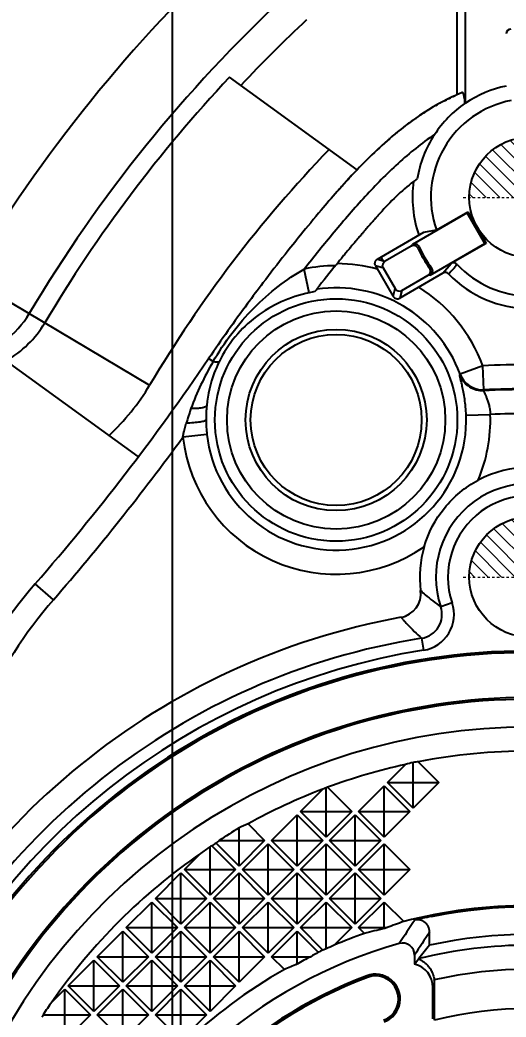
# Model space of a CAD drawing. Header units: millimetres. Extents: x 2089 to 2530, y 1631 to 2074.
# Drawn here: x 2227.1 to 2247.33, y 1932.91 to 1974.38 of the extents above; entities that cross this region are included whole.
import ezdxf

# ---------------------------------------------------------------- set-up
doc = ezdxf.new("R2010")
doc.units = ezdxf.units.MM
doc.linetypes.add('CENTER', pattern=[0.6, 0.375, -0.075, 0.075, -0.075])
doc.linetypes.add('HIDDEN', pattern=[0.2, 0.1, -0.1])
doc.layers.add('DEFAULT_2', color=8, linetype='HIDDEN')
doc.layers.add('epin', color=13, linetype='Continuous', lineweight=9)
doc.styles.get("Standard").update_dxf_attribs({"font": 'arial.ttf'})
doc.styles.add('TXT05', font='txt.shx', dxfattribs={"width": 0.5, "bigfont": 'gbcbig.shx'})
doc.dimstyles.new('副本 ISO-25-1', dxfattribs={"dimtxt": 5, "dimasz": 5, "dimexe": 0, "dimexo": 0, "dimgap": 0, "dimtad": 1, "dimtxsty": 'Standard', "dimcen": 0, "dimclrd": 4, "dimclre": 4, "dimclrt": 6, "dimazin": 0, "dimtfac": 1, "dimtofl": 0, "dimtmove": 0, "dimatfit": 3, "dimfxl": 0, "dimarcsym": 0})

# ---------------------------------------------------------------- blocks, each defined once
blk = doc.blocks.new('*D100')
at = {"color": 4, "linetype": 'Continuous', "lineweight": -2, "transparency": 16777216}
for p, q in [((2153.301, 1971.772), (2153.301, 2040.488)), ((2158.301, 2040.488), (2338.301, 2040.488)), ((2343.301, 1971.772), (2343.301, 2040.488))]:
    blk.add_line(p, q, dxfattribs=at)
at = {"color": 4, "transparency": 16777216}
for points in [[(2158.301, 2041.321), (2158.301, 2039.655), (2153.301, 2040.488)], [(2338.301, 2041.321), (2338.301, 2039.655), (2343.301, 2040.488)]]:
    blk.add_solid(points, dxfattribs=at)
at = {"layer": 'Defpoints', "color": 0, "transparency": 16777216}
for p in [(2343.301, 2040.488), (2153.301, 1971.772), (2343.301, 1971.772)]:
    blk.add_point(p, dxfattribs=at)
at = {"color": 6, "transparency": 16777216, "insert": (2234.566, 2043.041), "char_height": 5, "attachment_point": 5}
blk.add_mtext('190', dxfattribs=at)
blk = doc.blocks.new('epin_ejp_5')
at = {"layer": 'epin'}
h = blk.add_hatch(dxfattribs=at)
h.set_pattern_fill('_ANSI31', color=123, scale=0.125, angle=90, style=0)
h.set_pattern_definition([(135, (997.232, -920.25403), (-0.280633, -0.280633), [])])
h.paths.add_polyline_path([(0, 2.5, 0.414214), (-2.5, 0), (0, 0)])
h.paths.add_polyline_path([(2.5, 0), (0, 0), (0, -2.5, 0.414214)])
at = {"layer": 'epin', "color": 1, "linetype": 'CENTER', "ltscale": 0.155494}
for p, q in [((0, -2.75), (0, 2.75)), ((-2.75, 0), (2.75, 0))]:
    blk.add_line(p, q, dxfattribs=at)
at = {"layer": 'epin'}
blk.add_circle((0, 0), 2.5, dxfattribs=at)
at = {"layer": 'epin', "color": 6, "style": 'TXT05', "width": 0.5}
blk.add_text('%%c5', height=1.75, dxfattribs=at).set_placement((0.1, 0.25))
blk = doc.blocks.new('*D82')
at = {"color": 4, "linetype": 'Continuous', "lineweight": -2, "transparency": 16777216}
blk.add_line((2248.301, 2000.77), (2248.301, 2021.007), dxfattribs=at)
at = {"layer": 'Defpoints', "color": 0, "transparency": 16777216}
for p in [(2248.301, 2017.746), (2248.301, 2000.77), (2248.301, 1863.577)]:
    blk.add_point(p, dxfattribs=at)
at = {"color": 6, "transparency": 16777216, "insert": (2245.748, 2019.376), "char_height": 5, "attachment_point": 5, "rotation": 90}
blk.add_mtext('0', dxfattribs=at)
blk = doc.blocks.new('*D94')
at = {"color": 4, "linetype": 'Continuous', "lineweight": -2, "transparency": 16777216}
blk.add_line((2206.838, 1939.577), (2141.555, 1939.577), dxfattribs=at)
at = {"layer": 'Defpoints', "color": 0, "transparency": 16777216}
for p in [(2148.673, 1939.577), (2206.838, 1939.577), (2248.301, 1863.577)]:
    blk.add_point(p, dxfattribs=at)
at = {"color": 6, "transparency": 16777216, "insert": (2145.114, 1942.13), "char_height": 5, "attachment_point": 5}
blk.add_mtext('76', dxfattribs=at)
blk = doc.blocks.new('*D95')
at = {"color": 4, "linetype": 'Continuous', "lineweight": -2, "transparency": 16777216}
blk.add_line((2222.617, 1970.577), (2138.097, 1970.577), dxfattribs=at)
at = {"layer": 'Defpoints', "color": 0, "transparency": 16777216}
for p in [(2148.673, 1970.577), (2222.617, 1970.577), (2248.301, 1863.577)]:
    blk.add_point(p, dxfattribs=at)
at = {"color": 6, "transparency": 16777216, "insert": (2143.385, 1973.13), "char_height": 5, "attachment_point": 5}
blk.add_mtext('107', dxfattribs=at)
blk = doc.blocks.new('*D96')
at = {"color": 4, "linetype": 'Continuous', "lineweight": -2, "transparency": 16777216}
blk.add_line((2175.173, 1993.577), (2138.114, 1993.577), dxfattribs=at)
at = {"layer": 'Defpoints', "color": 0, "transparency": 16777216}
for p in [(2148.673, 1993.577), (2175.173, 1993.577), (2248.301, 1863.577)]:
    blk.add_point(p, dxfattribs=at)
at = {"color": 6, "transparency": 16777216, "insert": (2143.393, 1996.132), "char_height": 5, "attachment_point": 5}
blk.add_mtext('130', dxfattribs=at)
blk = doc.blocks.new('*D98')
at = {"color": 4, "linetype": 'Continuous', "lineweight": -2, "transparency": 16777216}
blk.add_line((2213.116, 1918.755), (2213.116, 2033.658), dxfattribs=at)
at = {"layer": 'Defpoints', "color": 0, "transparency": 16777216}
for p in [(2213.116, 2016.779), (2213.116, 1918.755), (2248.301, 1863.577)]:
    blk.add_point(p, dxfattribs=at)
at = {"color": 6, "transparency": 16777216, "insert": (2210.111, 2025.218), "char_height": 5, "attachment_point": 5, "rotation": 90}
blk.add_mtext('35,18', dxfattribs=at)
blk = doc.blocks.new('*D146')
at = {"color": 4, "linetype": 'Continuous', "lineweight": -2, "transparency": 16777216}
blk.add_line((2233.454, 1916.751), (2233.454, 2033.218), dxfattribs=at)
at = {"layer": 'Defpoints', "color": 0, "transparency": 16777216}
for p in [(2233.454, 2016.779), (2233.454, 1916.751), (2248.301, 1863.577)]:
    blk.add_point(p, dxfattribs=at)
at = {"color": 6, "transparency": 16777216, "insert": (2230.449, 2024.998), "char_height": 5, "attachment_point": 5, "rotation": 90}
blk.add_mtext('14,85', dxfattribs=at)
blk = doc.blocks.new('*D147')
at = {"color": 4, "linetype": 'Continuous', "lineweight": -2, "transparency": 16777216}
for p, q in [((2205.584, 2006.779), (2205.584, 2023.177)), ((2207.301, 1996.779), (2205.584, 2006.779)), ((2207.301, 1942.877), (2207.301, 1996.779))]:
    blk.add_line(p, q, dxfattribs=at)
at = {"layer": 'Defpoints', "color": 0, "transparency": 16777216}
for p in [(2205.584, 2016.779), (2207.301, 1942.877), (2248.301, 1863.577)]:
    blk.add_point(p, dxfattribs=at)
at = {"color": 6, "transparency": 16777216, "insert": (2203.073, 2019.978), "char_height": 5, "attachment_point": 5, "rotation": 90}
blk.add_mtext('41', dxfattribs=at)
blk = doc.blocks.new('*D148')
at = {"color": 4, "linetype": 'Continuous', "lineweight": -2, "transparency": 16777216}
blk.add_line((2223.301, 1973.877), (2223.301, 2024.064), dxfattribs=at)
at = {"layer": 'Defpoints', "color": 0, "transparency": 16777216}
for p in [(2223.301, 2016.779), (2223.301, 1973.877), (2248.301, 1863.577)]:
    blk.add_point(p, dxfattribs=at)
at = {"color": 6, "transparency": 16777216, "insert": (2220.748, 2020.421), "char_height": 5, "attachment_point": 5, "rotation": 90}
blk.add_mtext('25', dxfattribs=at)
blk = doc.blocks.new('*D149')
at = {"color": 4, "linetype": 'Continuous', "lineweight": -2, "transparency": 16777216}
blk.add_line((2178.301, 2000.177), (2178.301, 2023.883), dxfattribs=at)
at = {"layer": 'Defpoints', "color": 0, "transparency": 16777216}
for p in [(2178.301, 2016.779), (2178.301, 2000.177), (2248.301, 1863.577)]:
    blk.add_point(p, dxfattribs=at)
at = {"color": 6, "transparency": 16777216, "insert": (2175.748, 2020.331), "char_height": 5, "attachment_point": 5, "rotation": 90}
blk.add_mtext('70', dxfattribs=at)

msp = doc.modelspace()

# ---------------------------------------------------------------- linework, layer by layer
at = {"color": 7, "linetype": 'Continuous'}
for p, q in [((2245.296, 1971.275), (2245.296, 1976.092)), ((2245.649, 1970.922), (2245.649, 1975.738)), ((2241.129, 1968.148), (2235.822, 1971.999)), ((2244.433, 1965.648), (2245.745, 1966.405)), ((2245.745, 1966.405), (2246.136, 1965.754)), ((2245.715, 1966.36), (2243.431, 1965.041)), ((2246.45, 1965.087), (2245.715, 1966.36)), ((2241.976, 1964.432), (2243.91, 1965.549)), ((2243.91, 1965.549), (2244.433, 1965.648)), ((2246.136, 1965.754), (2246.505, 1965.09)), ((2243.385, 1964.974), (2242.297, 1964.346)), ((2243.385, 1964.974), (2243.431, 1965.041)), ((2244.166, 1963.768), (2246.45, 1965.087)), ((2246.505, 1965.09), (2245.051, 1964.251)), ((2241.976, 1964.432), (2242.135, 1964.389)), ((2242.213, 1964.368), (2242.126, 1964.519)), ((2242.135, 1964.389), (2242.213, 1964.368)), ((2242.213, 1964.368), (2242.297, 1964.346)), ((2239.143, 1963.039), (2238.936, 1964.021)), ((2240.27, 1964.211), (2240.3, 1964.247)), ((2241.902, 1964.158), (2242.636, 1962.886)), ((2242.14, 1964.093), (2241.902, 1964.158)), ((2242.223, 1964.071), (2242.14, 1964.093)), ((2242.223, 1964.071), (2242.722, 1963.207)), ((2244.229, 1964.059), (2244.147, 1964.053)), ((2244.706, 1963.849), (2245.051, 1964.251)), ((2224.95, 1963.676), (2232.498, 1959.19)), ((2244.706, 1963.849), (2242.911, 1962.813)), ((2242.997, 1963.134), (2244.084, 1963.762)), ((2244.166, 1963.768), (2244.084, 1963.762)), ((2242.636, 1962.886), (2242.722, 1963.207)), ((2242.997, 1963.134), (2242.911, 1962.813)), ((2232.029, 1956.218), (2226.535, 1960.205)), ((2235.139, 1960.171), (2234.954, 1960.297)), ((2246.361, 1960.001), (2245.419, 1959.652)), ((2246.406, 1958.998), (2246.361, 1960.001)), ((2245.407, 1959.624), (2245.419, 1959.652)), ((2246.395, 1958.966), (2246.406, 1958.998)), ((2245.67, 1957.937), (2246.673, 1957.973)), ((2234.882, 1957.142), (2233.884, 1957.031)), ((2228.499, 1950.267), (2227.74, 1950.926)), ((2245.087, 1950.135), (2244.611, 1949.975)), ((2243.817, 1948.664), (2243.895, 1948.168)), ((2242.402, 1942.668), (2243.149, 1943.415)), ((2243.468, 1941.602), (2243.468, 1943.5)), ((2243.678, 1943.524), (2244.534, 1942.668)), ((2238.778, 1941.46), (2239.707, 1942.389)), ((2239.844, 1940.394), (2239.844, 1942.447)), ((2239.906, 1942.464), (2240.91, 1941.46)), ((2241.194, 1941.46), (2242.26, 1942.526)), ((2242.26, 1940.394), (2242.26, 1942.526)), ((2242.26, 1942.526), (2243.326, 1941.46)), ((2243.468, 1941.602), (2242.402, 1942.668)), ((2242.402, 1942.668), (2244.534, 1942.668)), ((2244.534, 1942.668), (2243.468, 1941.602)), ((2237.57, 1940.252), (2238.636, 1941.318)), ((2238.636, 1939.186), (2238.636, 1941.318)), ((2238.636, 1941.318), (2239.702, 1940.252)), ((2239.844, 1940.394), (2238.778, 1941.46)), ((2238.778, 1941.46), (2240.91, 1941.46)), ((2240.91, 1941.46), (2239.844, 1940.394)), ((2239.986, 1940.252), (2241.052, 1941.318)), ((2241.052, 1939.186), (2241.052, 1941.318)), ((2241.052, 1941.318), (2242.118, 1940.252)), ((2242.26, 1940.394), (2241.194, 1941.46)), ((2241.194, 1941.46), (2243.326, 1941.46)), ((2243.326, 1941.46), (2242.26, 1940.394)), ((2236.22, 1939.186), (2236.22, 1940.775)), ((2236.596, 1940.941), (2237.286, 1940.252)), ((2235.398, 1940.252), (2237.286, 1940.252)), ((2237.286, 1940.252), (2236.22, 1939.186)), ((2238.636, 1939.186), (2237.57, 1940.252)), ((2237.57, 1940.252), (2239.702, 1940.252)), ((2239.702, 1940.252), (2238.636, 1939.186)), ((2241.052, 1939.186), (2239.986, 1940.252)), ((2239.986, 1940.252), (2242.118, 1940.252)), ((2242.118, 1940.252), (2241.052, 1939.186)), ((2235.012, 1937.978), (2235.012, 1939.991)), ((2235.089, 1940.032), (2236.078, 1939.044)), ((2236.22, 1939.186), (2235.262, 1940.144)), ((2236.362, 1939.044), (2237.428, 1940.11)), ((2237.428, 1937.978), (2237.428, 1940.11)), ((2237.428, 1940.11), (2238.494, 1939.044)), ((2238.778, 1939.044), (2239.844, 1940.11)), ((2239.844, 1937.978), (2239.844, 1940.11)), ((2239.844, 1940.11), (2240.91, 1939.044)), ((2241.194, 1939.044), (2242.26, 1940.11)), ((2242.26, 1937.978), (2242.26, 1940.11)), ((2242.26, 1940.11), (2243.326, 1939.044)), ((2233.946, 1939.044), (2234.617, 1939.715)), ((2235.012, 1937.978), (2233.946, 1939.044)), ((2233.946, 1939.044), (2236.078, 1939.044)), ((2236.078, 1939.044), (2235.012, 1937.978)), ((2237.428, 1937.978), (2236.362, 1939.044)), ((2236.362, 1939.044), (2238.494, 1939.044)), ((2238.494, 1939.044), (2237.428, 1937.978)), ((2239.844, 1937.978), (2238.778, 1939.044)), ((2238.778, 1939.044), (2240.91, 1939.044)), ((2240.91, 1939.044), (2239.844, 1937.978)), ((2242.26, 1937.978), (2241.194, 1939.044)), ((2241.194, 1939.044), (2243.326, 1939.044)), ((2243.326, 1939.044), (2242.26, 1937.978)), ((2232.738, 1937.836), (2233.804, 1938.902)), ((2233.804, 1936.77), (2233.804, 1938.902)), ((2233.804, 1938.902), (2234.87, 1937.836)), ((2235.154, 1937.836), (2236.22, 1938.902)), ((2236.22, 1936.77), (2236.22, 1938.902)), ((2236.22, 1938.902), (2237.286, 1937.836)), ((2237.57, 1937.836), (2238.636, 1938.902)), ((2238.636, 1936.77), (2238.636, 1938.902)), ((2238.636, 1938.902), (2239.702, 1937.836)), ((2239.986, 1937.836), (2241.052, 1938.902)), ((2241.052, 1936.77), (2241.052, 1938.902)), ((2241.052, 1938.902), (2242.118, 1937.836)), ((2233.804, 1936.77), (2232.738, 1937.836)), ((2232.738, 1937.836), (2234.87, 1937.836)), ((2234.87, 1937.836), (2233.804, 1936.77)), ((2236.22, 1936.77), (2235.154, 1937.836)), ((2235.154, 1937.836), (2237.286, 1937.836)), ((2237.286, 1937.836), (2236.22, 1936.77)), ((2238.636, 1936.77), (2237.57, 1937.836)), ((2237.57, 1937.836), (2239.702, 1937.836)), ((2239.702, 1937.836), (2238.636, 1936.77)), ((2241.052, 1936.77), (2239.986, 1937.836)), ((2239.986, 1937.836), (2242.118, 1937.836)), ((2242.118, 1937.836), (2241.052, 1936.77)), ((2231.53, 1936.627), (2232.596, 1937.693)), ((2232.596, 1935.561), (2232.596, 1937.693)), ((2232.596, 1937.693), (2233.662, 1936.627)), ((2233.946, 1936.627), (2235.012, 1937.693)), ((2235.012, 1935.561), (2235.012, 1937.693)), ((2235.012, 1937.693), (2236.078, 1936.627)), ((2236.362, 1936.627), (2237.428, 1937.693)), ((2237.428, 1935.561), (2237.428, 1937.693)), ((2237.428, 1937.693), (2238.494, 1936.627)), ((2238.778, 1936.627), (2239.844, 1937.693)), ((2239.844, 1935.74), (2239.844, 1937.693)), ((2239.844, 1937.693), (2240.91, 1936.627)), ((2241.194, 1936.627), (2242.26, 1937.693)), ((2242.26, 1936.586), (2242.26, 1937.693)), ((2242.26, 1937.693), (2243.073, 1936.881)), ((2244.213, 1937.089), (2244.193, 1937.139)), ((2232.596, 1935.561), (2231.53, 1936.627)), ((2231.53, 1936.627), (2233.662, 1936.627)), ((2233.662, 1936.627), (2232.596, 1935.561)), ((2235.012, 1935.561), (2233.946, 1936.627)), ((2233.946, 1936.627), (2236.078, 1936.627)), ((2236.078, 1936.627), (2235.012, 1935.561)), ((2237.428, 1935.561), (2236.362, 1936.627)), ((2236.362, 1936.627), (2238.494, 1936.627)), ((2238.494, 1936.627), (2237.428, 1935.561)), ((2239.712, 1935.693), (2238.778, 1936.627)), ((2238.778, 1936.627), (2240.91, 1936.627)), ((2240.91, 1936.627), (2240.182, 1935.899)), ((2241.438, 1936.384), (2241.194, 1936.627)), ((2241.194, 1936.627), (2242.38, 1936.627)), ((2230.322, 1935.419), (2231.388, 1936.485)), ((2231.388, 1934.353), (2231.388, 1936.485)), ((2231.388, 1936.485), (2232.453, 1935.419)), ((2232.738, 1935.419), (2233.804, 1936.485)), ((2233.804, 1934.353), (2233.804, 1936.485)), ((2233.804, 1936.485), (2234.87, 1935.419)), ((2235.154, 1935.419), (2236.22, 1936.485)), ((2236.22, 1934.353), (2236.22, 1936.485)), ((2236.22, 1936.485), (2237.286, 1935.419)), ((2237.57, 1935.419), (2238.636, 1936.485)), ((2238.636, 1935.114), (2238.636, 1936.485)), ((2238.636, 1936.485), (2239.518, 1935.604)), ((2244.146, 1935.897), (2244.148, 1936.448)), ((2229.113, 1934.211), (2230.179, 1935.277)), ((2230.179, 1933.145), (2230.179, 1935.277)), ((2230.179, 1935.277), (2231.245, 1934.211)), ((2231.388, 1934.353), (2230.322, 1935.419)), ((2230.322, 1935.419), (2232.453, 1935.419)), ((2232.453, 1935.419), (2231.388, 1934.353)), ((2231.53, 1934.211), (2232.596, 1935.277)), ((2232.596, 1933.145), (2232.596, 1935.277)), ((2232.596, 1935.277), (2233.662, 1934.211)), ((2233.804, 1934.353), (2232.738, 1935.419)), ((2232.738, 1935.419), (2234.87, 1935.419)), ((2234.87, 1935.419), (2233.804, 1934.353)), ((2233.946, 1934.211), (2235.012, 1935.277)), ((2235.012, 1933.145), (2235.012, 1935.277)), ((2235.012, 1935.277), (2236.078, 1934.211)), ((2236.22, 1934.353), (2235.154, 1935.419)), ((2235.154, 1935.419), (2237.286, 1935.419)), ((2237.286, 1935.419), (2236.22, 1934.353)), ((2238.109, 1934.881), (2237.57, 1935.419)), ((2237.57, 1935.419), (2239.203, 1935.419)), ((2243.526, 1935.484), (2243.526, 1935.113)), ((2243.526, 1935.113), (2243.7, 1935.337)), ((2241.536, 1934.624), (2241.561, 1934.558)), ((2228.433, 1933.531), (2228.971, 1934.069)), ((2228.971, 1931.937), (2228.971, 1934.069)), ((2228.971, 1934.069), (2230.037, 1933.003)), ((2230.179, 1933.145), (2229.113, 1934.211)), ((2229.113, 1934.211), (2231.245, 1934.211)), ((2231.245, 1934.211), (2230.179, 1933.145)), ((2230.322, 1933.003), (2231.388, 1934.069)), ((2231.388, 1931.937), (2231.388, 1934.069)), ((2231.388, 1934.069), (2232.453, 1933.003)), ((2232.596, 1933.145), (2231.53, 1934.211)), ((2231.53, 1934.211), (2233.662, 1934.211)), ((2233.662, 1934.211), (2232.596, 1933.145)), ((2232.738, 1933.003), (2233.804, 1934.069)), ((2233.804, 1931.937), (2233.804, 1934.069)), ((2233.804, 1934.069), (2234.87, 1933.003)), ((2235.012, 1933.145), (2233.946, 1934.211)), ((2233.946, 1934.211), (2236.078, 1934.211)), ((2236.078, 1934.211), (2235.012, 1933.145)), ((2244.281, 1934.139), (2244.351, 1934.341)), ((2244.281, 1932.836), (2244.281, 1934.139)), ((2244.351, 1932.783), (2244.351, 1934.341)), ((2228.066, 1933.003), (2230.037, 1933.003)), ((2230.037, 1933.003), (2228.971, 1931.937)), ((2231.388, 1931.937), (2230.322, 1933.003)), ((2230.322, 1933.003), (2232.453, 1933.003)), ((2232.453, 1933.003), (2231.388, 1931.937)), ((2233.804, 1931.937), (2232.738, 1933.003)), ((2232.738, 1933.003), (2234.87, 1933.003)), ((2234.87, 1933.003), (2233.804, 1931.937))]:
    msp.add_line(p, q, dxfattribs=at)
for centre, radius in [((2248.301, 1967.004), 2.5), ((2240.261, 1957.743), 5.042), ((2240.261, 1957.743), 4.54), ((2240.261, 1957.743), 3.769), ((2240.261, 1957.743), 3.558), ((2248.301, 1951.21), 2.5)]:
    msp.add_circle(centre, radius, dxfattribs=at)
for centre, radius, start, end in [((2278.747, 1931.709), 62.578, 132.94357, 149.27964), ((2278.747, 1931.709), 59.623, 132.94357, 149.27964), ((2278.747, 1931.709), 58.297, 132.94357, 136.74113), ((2278.747, 1931.709), 58.871, 136.81258, 149.27964), ((2248.683, 1963.554), 8.432, 112.1233, 113.6861), ((2248.301, 1967.004), 4.731, 101.8301, 124.0912), ((2248.301, 1967.004), 4.099, 100.6767, 199.3233), ((2248.378, 1966.96), 4.82, 124.8097, 146.6345), ((2248.301, 1967.004), 4.731, 146.5717, 170.5756), ((2278.747, 1931.709), 53.797, 136.1276, 149.2796), ((2259.388, 1950.725), 25.239, 136.3417, 136.4745), ((2248.301, 1967.004), 4.863, 172.1542, 198.9162), ((2247.452, 1962.457), 6.549, 125.6579, 127.29), ((2275.379, 1936.316), 46.765, 138.6027, 139.853), ((2288.038, 1925.637), 63.327, 139.85169, 141.07074), ((2307.789, 1909.637), 88.745, 141.04782, 141.70638), ((2243.532, 1964.867), 0.201, 24.2271, 120.0381), ((2248.301, 1967.004), 5.095, 204.6064, 215.4054), ((2248.301, 1967.004), 5.025, 204.1316, 215.8634), ((2302.017, 1914.17), 81.406, 141.69322, 142.75147), ((2242.397, 1964.172), 0.201, 119.9904, 180.3703), ((2240.261, 1957.743), 6.417, 90.2876, 101.9152), ((2295.46, 1919.329), 71.136, 140.88068, 141.94016), ((2240.261, 1957.743), 6.504, 74.6272, 89.6556), ((2245.151, 1964.077), 0.201, 42.901, 120.0378), ((2248.301, 1967.004), 4.099, 222.9057, 317.0973), ((2248.301, 1967.004), 4.626, 223.6018, 316.3834), ((2294.354, 1919.999), 71.778, 142.75258, 143.60967), ((2240.261, 1957.743), 5.412, 99.4652, 101.9152), ((2240.261, 1957.743), 5.5, 20.3116, 98.4778), ((2240.261, 1957.743), 6.504, 20.3116, 58.1248), ((2242.81, 1962.987), 0.201, 209.9968, 300.0032), ((2296.134, 1918.719), 73.97, 143.62929, 145.79991), ((2224.332, 1964.044), 3.674, 234.0353, 329.2796), ((2224.332, 1964.044), 4.426, 299.8585, 329.2796), ((2151.851, 2016.813), 100.5, 319.03533, 325.78127), ((2240.113, 1957.859), 5.254, 153.9803, 154.485), ((2248.301, 1916.747), 43.297, 87.4319, 92.5681), ((2246.362, 1960.003), 1.006, 200.425, 272.5173), ((2224.332, 1964.044), 9.5, 313.0325, 329.2796), ((2248.301, 1916.747), 42.262, 87.4158, 92.5842), ((2248.301, 1916.747), 42.294, 87.4319, 92.5681), ((2243.102, 1955.028), 9.437, 160.2583, 164.1155), ((2240.443, 1957.776), 5.596, 174.139, 180.3342), ((2240.539, 1957.775), 5.693, 180.3271, 186.3867), ((2240.261, 1957.743), 5.412, 186.3728, 2.0553), ((2240.261, 1957.743), 6.417, 337.0402, 2.0553), ((2248.301, 1916.747), 41.258, 87.7393, 92.2607), ((2151.852, 2016.813), 101.505, 319.03534, 323.91673), ((2240.261, 1957.743), 6.417, 186.3728, 304.7739), ((2248.301, 1951.21), 4.559, 62.1203, 117.88), ((2248.301, 1951.21), 3.891, 341.4919, 198.5081), ((2248.301, 1951.21), 3.389, 341.4919, 198.5081), ((2248.301, 1951.21), 4.559, 163.9304, 187.0988), ((2242.918, 1937.749), 20.1, 139.0353, 155.4788), ((2242.781, 1950.522), 1.004, 280.3889, 7.1588), ((2242.918, 1937.749), 19.095, 139.0351, 155.4788), ((2243.66, 1949.655), 1.506, 279.016, 18.5581), ((2248.301, 1920.356), 29.663, 100.3684, 157.707), ((2248.301, 1920.356), 28.661, 99.0018, 157.7125), ((2248.301, 1920.356), 28.159, 99.0002, 157.7135), ((2248.301, 1920.356), 27.782, 22.2828, 157.7194), ((2248.301, 1920.356), 27.712, 22.28, 157.7131), ((2248.301, 1920.356), 25.842, 22.2884, 157.718), ((2248.301, 1920.356), 25.772, 22.2878, 157.6935), ((2248.301, 1919.847), 25.125, 22.3638, 157.6333), ((2248.301, 1919.847), 24.124, 78.9528, 101.0472), ((2248.301, 1919.847), 24.124, 102.33, 110.363), ((2248.301, 1919.847), 24.124, 110.8691, 119.0245), ((2248.301, 1919.847), 24.124, 122.7172, 123.2053), ((2248.301, 1919.847), 24.124, 124.5567, 145.4433), ((2248.301, 1916.747), 20.802, 75.4438, 104.5562), ((2248.302, 1916.685), 20.804, 78.6818, 101.3324), ((2300.341, 1898.579), 68.548, 145.96843, 146.94529), ((2248.285, 1916.743), 20.75, 101.3184, 103.2381), ((2248.301, 1916.747), 20.802, 109.2641, 112.9737), ((2299.265, 1900.206), 65.965, 146.67341, 147.66986), ((2248.301, 1916.747), 19.596, 77.7586, 102.2414), ((2248.301, 1916.747), 19.968, 105.7275, 158.1135), ((2248.301, 1916.747), 20.802, 114.3846, 114.975), ((2243.024, 1935.485), 0.502, 359.9522, 105.7476), ((2248.301, 1916.747), 19.151, 76.1009, 103.8991), ((2282.777, 1904.747), 49.626, 141.1195, 141.946), ((2248.301, 1916.747), 20.802, 119.338, 148.4436), ((2243.276, 1934.14), 1.005, 359.962, 75.5663), ((2248.301, 1916.747), 18.147, 77.4065, 102.5935), ((2248.301, 1916.747), 19.114, 110.7266, 158.1135), ((2248.301, 1916.747), 19.044, 110.7266, 158.1139), ((2241.899, 1933.665), 1.025, 290.7243, 110.725), ((2241.899, 1933.665), 0.955, 290.7344, 110.7263), ((2243.344, 1934.341), 1.007, 0.0004, 6.6204), ((2248.301, 1916.745), 16.517, 76.1645, 103.8355)]:
    msp.add_arc(centre, radius, start, end, dxfattribs=at)
for centre, major_axis, ratio, start_param, end_param in [((2247.532, 1973.803), (-0.142, 0.142), 0.999695, -0.785246, 0.78525), ((2242.896, 1963.308), (0.052, 0.194), 0.999695, 8.639532, 10.210024), ((2250.268, 1917.88), (18.77, -18.77), 0.994492, 2.613215, 2.625712), ((2246.387, 1917.933), (18.258, 18.258), 0.994492, 0.89356, 0.901755), ((2250.282, 1917.866), (18.898, -18.898), 0.994492, 2.755823, 2.761426), ((2246.414, 1917.96), (18.002, 18.002), 0.994492, 1.047378, 1.049914), ((2250.295, 1917.853), (19.026, -19.026), 0.994492, 2.905623, 2.942038), ((2246.441, 1917.987), (17.745, 17.745), 0.994492, 1.192448, 1.208857), ((2250.068, 1921.614), (16.863, 16.863), 0.994492, 1.452917, 1.460187), ((2250.295, 1917.853), (19.026, -19.026), 0.994492, 2.959423, 2.977437), ((2246.454, 1918), (17.617, 17.617), 0.994492, 1.263235, 1.26675), ((2246.957, 1915.403), (15.384, 15.384), 0.99618, 1.005338, 1.044317), ((2249.691, 1915.357), (-15.916, 15.916), 0.99618, -0.455856, -0.450222), ((2249.538, 1917.984), (14.166, 14.166), 0.99618, 1.11655, 1.1534), ((2246.967, 1915.413), (15.278, 15.278), 0.99618, 1.123912, 1.130389), ((2249.7, 1915.348), (-16.022, 16.022), 0.99618, -0.352902, -0.33639), ((2249.7, 1915.348), (-16.022, 16.022), 0.99618, -0.304618, -0.276123), ((2249.556, 1918.002), (14.379, 14.379), 0.99618, 1.304695, 1.322655), ((2246.976, 1915.422), (15.172, 15.172), 0.99618, 1.187336, 1.214234), ((2250.295, 1917.853), (19.026, -19.026), 0.994492, -2.977437, -2.953418), ((2250.149, 1921.695), (17.632, 17.632), 0.994492, -4.401859, -4.397085)]:
    msp.add_ellipse(centre, major_axis=major_axis, ratio=ratio, start_param=start_param, end_param=end_param, dxfattribs=at)
for points, knots in [([(2245.626, 1970.917), (2245.621, 1970.982), (2245.608, 1971.097), (2245.585, 1971.228), (2245.562, 1971.306), (2245.546, 1971.342), (2245.529, 1971.365), (2245.513, 1971.367), (2245.508, 1971.365)], [0, 0, 0, 0, 0.40783, 0.718454, 0.830089, 0.911038, 0.963428, 1, 1, 1, 1]), ([(2245.296, 1971.275), (2244.748, 1971.035), (2243.563, 1970.36), (2242.211, 1969.244), (2241.398, 1968.431), (2241.129, 1968.148)], [0, 0, 0, 0, 0.341825, 0.776722, 1, 1, 1, 1]), ([(2244.352, 1969.61), (2243.817, 1969.255), (2242.806, 1968.441), (2241.446, 1967.045), (2240.167, 1965.558), (2239.343, 1964.537), (2238.936, 1964.021)], [0, 0, 0, 0, 0.246766, 0.496162, 0.747674, 1, 1, 1, 1]), ([(2243.484, 1967.668), (2242.967, 1967.275), (2242.512, 1966.809), (2242.065, 1966.318), (2242.04, 1966.29), (2242.012, 1966.259), (2241.982, 1966.225), (2241.949, 1966.189), (2241.913, 1966.148), (2241.873, 1966.104), (2241.829, 1966.055), (2241.782, 1966.002), (2241.73, 1965.943), (2241.673, 1965.878), (2241.612, 1965.808), (2241.545, 1965.732), (2241.474, 1965.65), (2241.398, 1965.561), (2241.317, 1965.467), (2241.231, 1965.366), (2241.14, 1965.259), (2241.044, 1965.146), (2240.943, 1965.025), (2240.836, 1964.897), (2240.723, 1964.761), (2240.602, 1964.616), (2240.473, 1964.459), (2240.371, 1964.335), (2240.313, 1964.263), (2240.3, 1964.247)], [0, 0, 0, 0, 0.410557, 0.417726, 0.425883, 0.434725, 0.444362, 0.454905, 0.466464, 0.479151, 0.493075, 0.508348, 0.525078, 0.543379, 0.563361, 0.585035, 0.608327, 0.633227, 0.659784, 0.688048, 0.71807, 0.749899, 0.783584, 0.819165, 0.856818, 0.896988, 0.940227, 0.98708, 1, 1, 1, 1]), ([(2243.669, 1964.883), (2243.646, 1964.932), (2243.555, 1965.016), (2243.432, 1965.001), (2243.385, 1964.974)], [0, 0, 0, 0, 0.500117, 1, 1, 1, 1]), ([(2241.902, 1964.158), (2241.884, 1964.188), (2241.866, 1964.258), (2241.894, 1964.363), (2241.946, 1964.414), (2241.976, 1964.432)], [0, 0, 0, 0, 0.331844, 0.665894, 1, 1, 1, 1]), ([(2235.139, 1960.171), (2235.609, 1960.982), (2236.459, 1962.101), (2237.82, 1963.315), (2238.556, 1963.81), (2238.936, 1964.021)], [0, 0, 0, 0, 0.514884, 0.761188, 1, 1, 1, 1]), ([(2244.084, 1963.762), (2244.131, 1963.789), (2244.205, 1963.887), (2244.179, 1964.008), (2244.148, 1964.052)], [0, 0, 0, 0, 0.499965, 1, 1, 1, 1]), ([(2244.228, 1964.06), (2244.26, 1964.016), (2244.288, 1963.895), (2244.213, 1963.796), (2244.166, 1963.768)], [0, 0, 0, 0, 0.49995, 1, 1, 1, 1]), ([(2244.951, 1963.814), (2244.95, 1963.814), (2244.93, 1963.835), (2244.88, 1963.869), (2244.79, 1963.882), (2244.731, 1963.864), (2244.706, 1963.849)], [0, 0, 0, 0, 0.006369, 0.329987, 0.664884, 1, 1, 1, 1]), ([(2239.45, 1963.183), (2239.441, 1963.172), (2239.423, 1963.149), (2239.397, 1963.115), (2239.38, 1963.093), (2239.371, 1963.081)], [0, 0, 0, 0, 0.332038, 0.66537, 1, 1, 1, 1]), ([(2239.143, 1963.039), (2238.741, 1962.954), (2237.964, 1962.7), (2236.911, 1962.075), (2236.021, 1961.23), (2235.572, 1960.536), (2235.391, 1960.164)], [0, 0, 0, 0, 0.252484, 0.497749, 0.746062, 1, 1, 1, 1]), ([(2235.139, 1960.171), (2234.959, 1959.858), (2234.619, 1959.222), (2234.342, 1958.554), (2234.22, 1958.216)], [0, 0, 0, 0, 0.500573, 1, 1, 1, 1]), ([(2235.391, 1960.164), (2235.384, 1960.155), (2235.352, 1960.143), (2235.267, 1960.142), (2235.193, 1960.158), (2235.139, 1960.172)], [0, 0, 0, 0, 0.140655, 0.357112, 1, 1, 1, 1]), ([(2235.371, 1960.122), (2235.305, 1959.984), (2235.064, 1959.416), (2234.923, 1958.807), (2234.876, 1958.347)], [0, 0, 0, 0, 0.249217, 1, 1, 1, 1]), ([(2245.67, 1957.937), (2245.665, 1958.053), (2245.651, 1958.279), (2245.613, 1958.601), (2245.565, 1958.888), (2245.514, 1959.132), (2245.468, 1959.326), (2245.436, 1959.457), (2245.418, 1959.536), (2245.409, 1959.577), (2245.406, 1959.604), (2245.405, 1959.619), (2245.407, 1959.624)], [0, 0, 0, 0, 0.204058, 0.396686, 0.568598, 0.714616, 0.832004, 0.919124, 0.951014, 0.975063, 0.991317, 1, 1, 1, 1]), ([(2245.407, 1959.624), (2245.443, 1959.524), (2245.554, 1959.334), (2245.864, 1959.044), (2246.192, 1958.957), (2246.395, 1958.966)], [0, 0, 0, 0, 0.254116, 0.514062, 1, 1, 1, 1]), ([(2246.395, 1958.966), (2246.393, 1958.963), (2246.395, 1958.952), (2246.401, 1958.934), (2246.413, 1958.907), (2246.436, 1958.855), (2246.475, 1958.772), (2246.526, 1958.652), (2246.579, 1958.508), (2246.626, 1958.344), (2246.66, 1958.163), (2246.671, 1958.037), (2246.673, 1957.973)], [0, 0, 0, 0, 0.009447, 0.028265, 0.056613, 0.09405, 0.19356, 0.320711, 0.469692, 0.635947, 0.815143, 1, 1, 1, 1]), ([(2234.876, 1958.347), (2234.869, 1958.322), (2234.8, 1958.274), (2234.664, 1958.239), (2234.46, 1958.217), (2234.305, 1958.214), (2234.22, 1958.216)], [0, 0, 0, 0, 0.11399, 0.321505, 0.629263, 1, 1, 1, 1]), ([(2234.847, 1957.743), (2234.844, 1957.733), (2234.821, 1957.714), (2234.771, 1957.694), (2234.693, 1957.674), (2234.543, 1957.647), (2234.317, 1957.624), (2234.126, 1957.614), (2234.025, 1957.611)], [0, 0, 0, 0, 0.035083, 0.098273, 0.194172, 0.320444, 0.641724, 1, 1, 1, 1]), ([(2233.884, 1957.031), (2233.894, 1957.079), (2233.935, 1957.274), (2233.985, 1957.467), (2234.025, 1957.611)], [0, 0, 0, 0, 0.246629, 1, 1, 1, 1]), ([(2243.92, 1952.472), (2244.088, 1953.054), (2244.676, 1954.155), (2245.633, 1954.957), (2246.169, 1955.24)], [0, 0, 0, 0, 0.5, 1, 1, 1, 1]), ([(2243.777, 1950.647), (2243.841, 1950.588), (2244.107, 1950.35), (2244.389, 1950.129), (2244.611, 1949.975)], [0, 0, 0, 0, 0.243335, 1, 1, 1, 1]), ([(2243.816, 1948.664), (2243.959, 1948.686), (2244.238, 1948.795), (2244.546, 1949.118), (2244.69, 1949.541), (2244.657, 1949.838), (2244.611, 1949.975)], [0, 0, 0, 0, 0.250042, 0.500015, 0.749982, 1, 1, 1, 1]), ([(2243.043, 1949.442), (2243.037, 1949.45), (2243.011, 1949.482), (2242.983, 1949.512), (2242.962, 1949.535)], [0, 0, 0, 0, 0.244061, 1, 1, 1, 1]), ([(2243.043, 1949.442), (2243.101, 1949.376), (2243.348, 1949.106), (2243.611, 1948.85), (2243.816, 1948.664)], [0, 0, 0, 0, 0.241459, 1, 1, 1, 1]), ([(2244.148, 1936.448), (2244.148, 1936.523), (2244.115, 1936.674), (2243.972, 1936.857), (2243.764, 1936.96), (2243.607, 1936.959), (2243.534, 1936.942)], [0, 0, 0, 0, 0.249285, 0.498692, 0.748867, 1, 1, 1, 1]), ([(2243.7, 1935.337), (2243.699, 1935.335), (2243.713, 1935.324), (2243.729, 1935.314), (2243.765, 1935.294), (2243.807, 1935.27), (2243.856, 1935.238), (2243.93, 1935.187), (2244.026, 1935.105), (2244.136, 1934.982), (2244.234, 1934.831), (2244.309, 1934.653), (2244.337, 1934.524), (2244.344, 1934.457)], [0, 0, 0, 0, 0.008082, 0.030396, 0.065142, 0.109518, 0.161242, 0.218833, 0.348018, 0.493064, 0.652082, 0.822639, 1, 1, 1, 1])]:
    msp.add_open_spline(points, degree=3, knots=knots, dxfattribs=at)
for points in [[(2241.088, 1968.106), (2240.819, 1967.823), (2240.557, 1967.534), (2240.299, 1967.241)], [(2243.715, 1964.95), (2243.699, 1964.928), (2243.684, 1964.905), (2243.668, 1964.883)], [(2242.223, 1964.071), (2242.206, 1964.101), (2242.197, 1964.136), (2242.196, 1964.17)], [(2245.298, 1964.213), (2245.181, 1964.082), (2245.067, 1963.947), (2244.95, 1963.815)]]:
    msp.add_open_spline(points, degree=3, dxfattribs=at)
at = {"layer": 'DEFAULT_2', "color": 8, "linetype": 'HIDDEN'}
for p, q in [((2241.06, 1968.077), (2241.088, 1968.106)), ((2245.715, 1966.36), (2245.745, 1966.405)), ((2246.505, 1965.09), (2246.45, 1965.087))]:
    msp.add_line(p, q, dxfattribs=at)
for centre, radius, start, end in [((2249.703, 1961.594), 10.643, 119.8353, 122.6654), ((2252.427, 1957.899), 15.238, 130.1073, 130.5629), ((2264.265, 1946.167), 31.914, 136.6439, 138.675)]:
    msp.add_arc(centre, radius, start, end, dxfattribs=at)
msp.add_ellipse((2246.68, 1967.004), major_axis=(4.347, 0), ratio=0.927871, start_param=1.810265, end_param=1.815627, dxfattribs=at)
msp.add_open_spline([(2244.408, 1970.826), (2244.696, 1970.991), (2244.993, 1971.142), (2245.297, 1971.276)], degree=3, dxfattribs=at)
for points, knots in [([(2242.61, 1969.554), (2242.969, 1969.856), (2243.414, 1970.197), (2243.882, 1970.505), (2243.959, 1970.554)], [0, 0, 0, 0, 0.837681, 1, 1, 1, 1]), ([(2241.128, 1968.148), (2241.398, 1968.431), (2241.851, 1968.884), (2242.328, 1969.312), (2242.518, 1969.475)], [0, 0, 0, 0, 0.608865, 1, 1, 1, 1])]:
    msp.add_open_spline(points, degree=3, knots=knots, dxfattribs=at)

# ---------------------------------------------------------------- block references
at = {"layer": 'epin'}
for p in [(2248.301, 1967.004), (2248.301, 1951.21)]:
    msp.add_blockref('epin_ejp_5', p, dxfattribs=at)

# ---------------------------------------------------------------- dimensions: what is measured, and where the dimension line sits
dim = msp.add_linear_dim(base=(2343.301, 2040.488), p1=(2153.301, 1971.772), p2=(2343.301, 1971.772), dimstyle='副本 ISO-25-1', override={"dimfxl": 1.25, "dimarcsym": 1})
dim.commit()
dim.dimension.update_dxf_attribs({"geometry": '*D100', "text_midpoint": (2234.566, 2040.488), "dimtype": 160})
for feature_location, offset, dtype, origin, picture, middle in [((2213.1161, 1918.7553), (0, 98.0233), 1, (2248.3008, 1863.577), '*D98', (2210.1114, 2025.2183)), ((2233.454, 1916.751), (0, 100.028), 1, (2248.301, 1863.577), '*D146', (2230.449, 2024.998)), ((2178.301, 2000.177), (0, 16.602), 1, (2248.301, 1863.577), '*D149', (2175.748, 2020.331)), ((2223.301, 1973.877), (0, 42.902), 1, (2248.301, 1863.577), '*D148', (2220.748, 2020.421)), ((2207.301, 1942.877), (-1.717, 73.902), 1, (2248.301, 1863.577), '*D147', (2203.073, 2019.978)), ((2248.300791177, 2000.769722327), (0, 16.976359267), 1, (2248.300791177, 1863.576959318), '*D82', (2245.747926239, 2019.376368088)), ((2175.173, 1993.577), (-26.5, 0), 0, (2248.301, 1863.577), '*D96', (2143.393, 1996.132)), ((2222.617, 1970.577), (-73.944, 0), 0, (2248.301, 1863.577), '*D95', (2143.385, 1973.13)), ((2206.838, 1939.577), (-58.164, 0), 0, (2248.301, 1863.577), '*D94', (2145.114, 1942.13))]:
    dim = msp.add_ordinate_dim(feature_location=feature_location, offset=offset, dtype=dtype, origin=origin, dimstyle='副本 ISO-25-1', override={"dimfxl": 1.25, "dimarcsym": 1})
    dim.commit()
    dim.dimension.update_dxf_attribs({"geometry": picture, "text_midpoint": middle})

doc.saveas('drawing.dxf')
